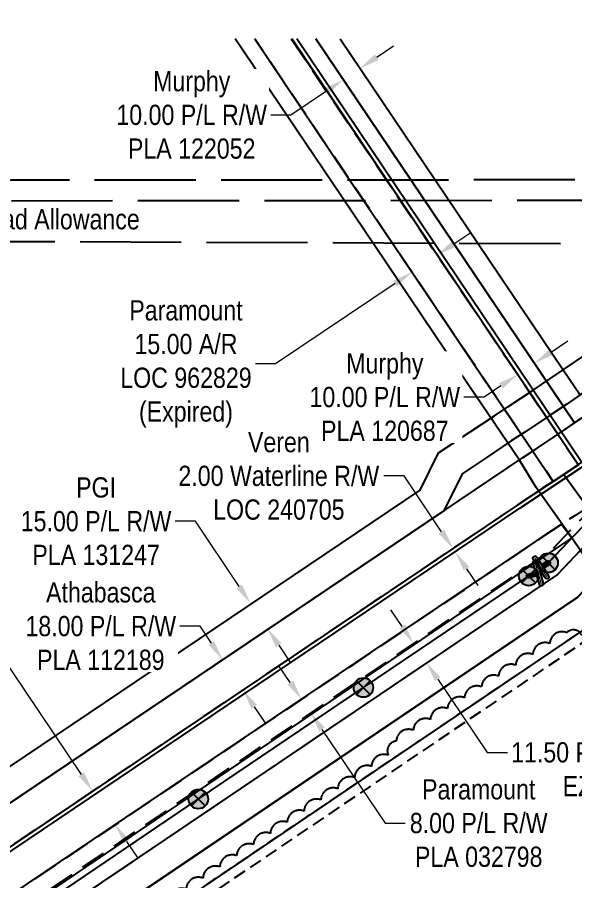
# Model space of a CAD drawing. Extents: x 504349 to 506323, y 6031064 to 6032969.
# Drawn here: x 505284.9 to 505560.5, y 6032542.6 to 6032969.4 of the extents above; entities that cross this region are included whole.
import ezdxf

# ---------------------------------------------------------------- set-up
doc = ezdxf.new("R2010")
doc.units = 0
doc.header["$LTSCALE"] = 5
doc.header["$PDMODE"] = 34
doc.header["$PDSIZE"] = 0.03
for name, pattern in [('0', [1, 1, 0]), ('foc-ACCESSROAD', [3.75, 2.5, -1.25]), ('foc-FLOWLINE', [3.75, 2.5, -1.25]), ('foc-UNSURVEYED', [12.5, 10, -2.5]), ('HIDDEN2', [1.875, 1.25, -0.625])]:
    doc.linetypes.add(name, pattern=pattern)
doc.layers.get('Defpoints').update_dxf_attribs({"color": 9})
for name, color, linetype in [('AS-POWER', 104, 'foc-POWER'), ('AS-POWER-EXISTING-ANC', 72, 'Continuous'), ('AS-POWER-EXISTING-PP', 72, 'Continuous'), ('C-AR', 13, 'foc-ACCESSROAD'), ('C-RW', 13, 'Continuous'), ('F-AR', 190, 'foc-ACCESSROAD'), ('F-EZE', 190, 'foc-FLOWLINE'), ('F-RW', 190, 'Continuous'), ('L-ROAD-T', 7, 'Continuous'), ('L-USEC', 7, 'foc-UNSURVEYED'), ('T-BUSH', 110, '0'), ('T-EXISTING RTF', 220, 'HIDDEN2')]:
    doc.layers.add(name, color=color, linetype=linetype)
for name, color, linetype, lineweight in [('C-RW-T', 13, 'Continuous', 9), ('F-AR-T', 190, 'Continuous', 9), ('F-EZE-T', 190, 'Continuous', 9), ('F-RW-T', 190, 'Continuous', 9)]:
    doc.layers.add(name, color=color, linetype=linetype, lineweight=lineweight)
doc.styles.add('80CG', font='ARIALN.TTF', dxfattribs={"height": 10})
doc.styles.add('80L', font='ARIALN.TTF', dxfattribs={"height": 10})
doc.styles.add('foc-LtypeFont', font='ARIALN.TTF', dxfattribs={"height": 7.349999999999999})
doc.linetypes.add('foc-POWER', pattern='A,6,-1,["P",foc-LtypeFont,S=0.2,R=0,X=-0.625,Y=-0.75],-1.239999999999999,4', length=12.24)
doc.dimstyles.new('Compass 5 000', dxfattribs={"dimscale": 5, "dimtxt": 9, "dimasz": 2, "dimexe": 0.2, "dimexo": 0.0625, "dimgap": 0.5, "dimtad": 0, "dimtih": 1, "dimtoh": 1, "dimzin": 0, "dimdsep": 46, "dimtxsty": '80CG', "dimcen": 0.1, "dimse1": 1, "dimse2": 1, "dimclrd": 256, "dimclrt": 256, "dimaunit": 1, "dimadec": 4, "dimazin": 0, "dimtfac": 0.06, "dimtofl": 0, "dimtmove": 0, "dimatfit": 1, "dimfxl": 0.2, "dimtolj": 1, "dimtzin": 0, "dimlwd": -1, "dimarcsym": 0})

# ---------------------------------------------------------------- blocks, each defined once
blk = doc.blocks.new('POWERPOLE')
h = blk.add_hatch(color=255)
edge = h.paths.add_edge_path()
edge.add_arc((0, 0), 0.9600000000000002, 0, 360)
at = {"linetype": 'Continuous'}
for p, q in [((0.678822509938982, -0.678822509938982), (-0.678822509938982, 0.678822509938982)), ((-0.678822509938982, -0.678822509938982), (0.678822509938982, 0.678822509938982))]:
    blk.add_line(p, q, dxfattribs=at)
blk.add_circle((0, 0), 0.9600000000000002, dxfattribs=at)
blk = doc.blocks.new('*D390')
at = {"layer": 'Defpoints', "color": 0, "transparency": 16777216}
for p in [(505487.1753386343, 6032650.525738828), (505429.4269394451, 6032625.368657226), (505435.8402104792, 6032615.869023755)]:
    blk.add_point(p, dxfattribs=at)
at = {"layer": 'F-EZE-T', "transparency": 16777216}
for p, q in [((505475.1667286381, 6032668.313446977), (505469.5713896761, 6032676.601521658)), ((505492.7706775963, 6032642.237664148), (505517.230545776, 6032606.006576897)), ((505517.230545776, 6032606.006576897), (505527.230545776, 6032606.006576897))]:
    blk.add_line(p, q, dxfattribs=at)
for points in [[(505476.5480744177, 6032669.246003471), (505473.785382858, 6032667.380890483), (505480.7620675997, 6032660.025372298)], [(505494.152023376, 6032643.170220641), (505491.3893318162, 6032641.305107654), (505487.1753386343, 6032650.525738828)]]:
    blk.add_solid(points, dxfattribs=at)
at = {"layer": 'F-EZE-T', "transparency": 16777216, "insert": (505586.3710641921, 6032606.006576898), "char_height": 10, "attachment_point": 5, "style": '80CG'}
blk.add_mtext('\\A1;ATCO\\P11.50 Power Line R/W\\PEZE 140077', dxfattribs=at)
blk = doc.blocks.new('*D391')
at = {"layer": 'Defpoints', "color": 0, "transparency": 16777216}
for p in [(505322.1720546926, 6032586.883848565), (505308.8967641857, 6032577.946001757), (505320.0736696962, 6032561.345060745)]:
    blk.add_point(p, dxfattribs=at)
at = {"layer": 'F-AR-T', "transparency": 16777216}
for p, q in [((505267.284698172, 6032668.407465903), (505257.2846981725, 6032668.407465903)), ((505316.5871922635, 6032595.178986397), (505267.284698172, 6032668.407465903)), ((505338.9338226323, 6032561.987769722), (505344.5186850615, 6032553.69263189))]:
    blk.add_line(p, q, dxfattribs=at)
for points in [[(505317.9697152353, 6032596.109796802), (505315.2046692916, 6032594.248175992), (505322.1720546926, 6032586.883848565)], [(505340.3163456041, 6032562.918580127), (505337.5512996605, 6032561.056959317), (505333.3489602036, 6032570.282907553)]]:
    blk.add_solid(points, dxfattribs=at)
at = {"layer": 'F-AR-T', "transparency": 16777216, "insert": (505222.9702370535, 6032668.407465903), "char_height": 10, "attachment_point": 5, "style": '80CG', "bg_fill": 3, "box_fill_scale": 1.1, "bg_fill_color": 256, "bg_fill_true_color": 13158600, "bg_fill_transparency": 0}
blk.add_mtext('\\A1;Response\\P20.00 A/R\\PLOC 840938', dxfattribs=at)
blk = doc.blocks.new('*D393')
at = {"layer": 'Defpoints', "color": 0, "transparency": 16777216}
for p in [(505480.0609969213, 6032843.454993729), (505497.3778489069, 6032844.577149532), (505484.9356306419, 6032836.207994714)]:
    blk.add_point(p, dxfattribs=at)
at = {"layer": 'F-AR-T', "transparency": 16777216}
for p, q in [((505500.8007651255, 6032857.405426625), (505509.0983150657, 6032862.986704704)), ((505471.7634469811, 6032837.87371565), (505412.5985015752, 6032798.076906323)), ((505412.5985015752, 6032798.076906323), (505402.5985015756, 6032798.076906324))]:
    blk.add_line(p, q, dxfattribs=at)
for points in [[(505499.8705521123, 6032858.788351616), (505501.7309781387, 6032856.022501634), (505492.5032151858, 6032851.824148547)], [(505470.8332339679, 6032839.25664064), (505472.6936599943, 6032836.49079066), (505480.0609969213, 6032843.454993729)]]:
    blk.add_solid(points, dxfattribs=at)
at = {"layer": 'F-AR-T', "transparency": 16777216, "insert": (505368.2840404566, 6032798.076906323), "char_height": 10, "attachment_point": 5, "style": '80CG'}
blk.add_mtext('\\A1;Paramount\\P15.00 A/R\\PLOC 962829\\P(Expired)', dxfattribs=at)
blk = doc.blocks.new('*D394')
at = {"layer": 'Defpoints', "color": 0, "transparency": 16777216}
for p in [(505429.9339613686, 6032625.70672045), (505361.0809199577, 6032588.947703605), (505365.5498333802, 6032582.316545831)]:
    blk.add_point(p, dxfattribs=at)
at = {"layer": 'F-RW-T', "transparency": 16777216}
for p, q in [((505419.8764361809, 6032640.630490511), (505414.2878244161, 6032648.923102798)), ((505435.5225731339, 6032617.414108163), (505466.7572479206, 6032571.066811413)), ((505466.7572479206, 6032571.066811413), (505476.7572479201, 6032571.066811413))]:
    blk.add_line(p, q, dxfattribs=at)
for points in [[(505421.2585382285, 6032641.561925804), (505418.4943341333, 6032639.699055216), (505425.4650479462, 6032632.337878224)], [(505436.9046751815, 6032618.345543457), (505434.1404710864, 6032616.482672868), (505429.9339613686, 6032625.70672045)]]:
    blk.add_solid(points, dxfattribs=at)
at = {"layer": 'F-RW-T', "transparency": 16777216, "insert": (505513.0430596527, 6032571.066811413), "char_height": 10, "attachment_point": 5, "style": '80CG'}
blk.add_mtext('\\A1;Paramount\\P8.00 P/L R/W\\PPLA 032798', dxfattribs=at)
blk = doc.blocks.new('*D395')
at = {"layer": 'Defpoints', "color": 0, "transparency": 16777216}
for p in [(505386.4258573391, 6032651.831904712), (505303.3646314116, 6032595.909498271), (505313.4119802616, 6032580.9862293)]:
    blk.add_point(p, dxfattribs=at)
at = {"layer": 'F-RW-T', "transparency": 16777216}
for p, q in [((505375.2561565163, 6032668.422196558), (505365.2561565163, 6032668.422196559)), ((505380.8410069277, 6032660.127050634), (505375.2561565163, 6032668.422196558)), ((505402.0580566004, 6032628.613489819), (505407.6429070118, 6032620.318343896))]:
    blk.add_line(p, q, dxfattribs=at)
for points in [[(505382.223531248, 6032661.057859037), (505379.4584826073, 6032659.196242234), (505386.4258573391, 6032651.831904712)], [(505403.4405809208, 6032629.54429822), (505400.67553228, 6032627.682681417), (505396.473206189, 6032636.908635741)]]:
    blk.add_solid(points, dxfattribs=at)
at = {"layer": 'F-RW-T', "transparency": 16777216, "insert": (505326.1702083582, 6032668.422196558), "char_height": 10, "attachment_point": 5, "style": '80CG', "bg_fill": 3, "box_fill_scale": 1.1, "bg_fill_color": 256, "bg_fill_true_color": 13158600, "bg_fill_transparency": 0}
blk.add_mtext('\\A1;Athabasca\\P18.00 P/L R/W\\PPLA 112189', dxfattribs=at)
blk = doc.blocks.new('*D396')
at = {"layer": 'Defpoints', "color": 0, "transparency": 16777216}
for p in [(505510.7124094316, 6032842.810641243), (505502.4164698995, 6032837.230594929), (505532.2984224726, 6032792.804642582)]:
    blk.add_point(p, dxfattribs=at)
at = {"layer": 'F-RW-T', "transparency": 16777216}
for p, q in [((505548.8919807468, 6032803.965864687), (505557.1895994889, 6032809.547040478)), ((505524.0008037305, 6032787.223466791), (505515.703184987, 6032781.642291)), ((505515.703184987, 6032781.642291), (505505.703184987, 6032781.642291))]:
    blk.add_line(p, q, dxfattribs=at)
for points in [[(505547.9617847814, 6032805.348801145), (505549.8221767121, 6032802.58292823), (505540.5943620042, 6032798.384688897)], [(505523.0706077651, 6032788.606403249), (505524.9309996958, 6032785.840530334), (505532.2984224726, 6032792.804642582)]]:
    blk.add_solid(points, dxfattribs=at)
at = {"layer": 'F-RW-T', "transparency": 16777216, "insert": (505466.6172368284, 6032781.642291), "char_height": 10, "attachment_point": 5, "style": '80CG', "bg_fill": 3, "box_fill_scale": 1.1, "bg_fill_color": 256, "bg_fill_true_color": 13158600, "bg_fill_transparency": 0}
blk.add_mtext('\\A1;Murphy\\P10.00 P/L R/W\\PPLA 120687', dxfattribs=at)
blk = doc.blocks.new('*D397')
at = {"layer": 'Defpoints', "color": 0, "transparency": 16777216}
for p in [(505400.1835842342, 6032679.800496956), (505349.4124733512, 6032645.617602985), (505357.7873553513, 6032633.178572427)]:
    blk.add_point(p, dxfattribs=at)
at = {"layer": 'F-RW-T', "transparency": 16777216}
for p, q in [((505372.9242577725, 6032720.28818321), (505362.9242577725, 6032720.288183211)), ((505394.5986927031, 6032688.095615194), (505372.9242577725, 6032720.28818321)), ((505414.1433577659, 6032659.066348162), (505419.728249297, 6032650.771229923))]:
    blk.add_line(p, q, dxfattribs=at)
for points in [[(505395.9812124092, 6032689.026430449), (505393.2161729969, 6032687.164799939), (505400.1835842342, 6032679.800496956)], [(505415.525877472, 6032659.997163417), (505412.7608380597, 6032658.135532906), (505408.5584662342, 6032667.361466398)]]:
    blk.add_solid(points, dxfattribs=at)
at = {"layer": 'F-RW-T', "transparency": 16777216, "insert": (505323.8383096145, 6032720.288183211), "char_height": 10, "attachment_point": 5, "style": '80CG', "bg_fill": 3, "box_fill_scale": 1.1, "bg_fill_color": 256, "bg_fill_true_color": 13158600, "bg_fill_transparency": 0}
blk.add_mtext('\\A1;PGI\\P15.00 P/L R/W\\PPLA 131247', dxfattribs=at)
blk = doc.blocks.new('*U435')
h = blk.add_hatch(color=255)
h.dxf.hatch_style = 1
edge = h.paths.add_edge_path()
edge.add_arc((0.3065582637294776, -1.056419438925263), 0.2, -163.81800456123324, 16.181995438766876, ccw=False)
edge.add_line((0.1144820021067024, -1.112157305057896), (-0.2478141277554075, 0.1363383954901429))
edge.add_line((-0.2478141277554075, 0.1363383954901429), (-0.4986345253522527, 1.000681572792631))
edge.add_arc((-0.3065582637294776, 1.056419438925263), 0.2, 16.18199543876682, 196.1819954387668, ccw=False)
edge.add_line((-0.1144820021067024, 1.112157305057896), (0.4986345253522527, -1.000681572792631))
h = blk.add_hatch(color=255)
h.dxf.hatch_style = 1
edge = h.paths.add_edge_path()
edge.add_arc((-0.9460983762401163, -0.2745446220040318), 0.2, 106.18199543876679, 286.1819954387668, ccw=False)
edge.add_line((-1.001836242372748, -0.08246836038125671), (-0.2478141277554075, 0.1363383954901429))
edge.add_line((-0.2478141277554075, 0.1363383954901429), (-0.1363383954901429, -0.2478141277554074))
edge.add_line((-0.1363383954901429, -0.2478141277554074), (-0.8903605101074841, -0.466620883626807))
at = {"color": 255}
blk.add_lwpolyline([(0.4986345253522527, -1.000681572792631, -0.9999999999999999), (0.1144820021067024, -1.112157305057896), (-0.2478141277554075, 0.1363383954901429), (-0.4986345253522527, 1.000681572792631, -0.9999999999999999), (-0.1144820021067024, 1.112157305057896)], format="xyb", close=True, dxfattribs=at)
at = {"color": 72, "const_width": 0.1, "flags": 128}
for points in [[(0.3065582637294776, -1.056419438925263), (-0.3065582637294776, 1.056419438925263)], [(-0.9460983762401165, -0.2745446220040318), (0, 0)]]:
    blk.add_lwpolyline(points, dxfattribs=at)
at = {"color": 255, "flags": 128}
blk.add_lwpolyline([(-0.8903605101074841, -0.466620883626807, -0.9999999999999999), (-1.001836242372748, -0.08246836038125671), (-0.2478141277554075, 0.1363383954901429), (-0.1363383954901429, -0.2478141277554074)], format="xyb", close=True, dxfattribs=at)
blk = doc.blocks.new('*U436')
h = blk.add_hatch(color=255)
h.dxf.hatch_style = 1
edge = h.paths.add_edge_path()
edge.add_arc((-0.5887288341669705, 0.9291923158423128), 0.2, 32.35802066611018, 212.3580206661103, ccw=False)
edge.add_line((-0.4197847767410955, 1.036233922054489), (0.2759856636380514, -0.06190245121369853))
edge.add_line((0.2759856636380515, -0.06190245121369858), (0.7576728915928455, -0.8221507096301361))
edge.add_arc((0.5887288341669705, -0.9291923158423128), 0.2, -147.64197933388988, 32.35802066611018, ccw=False)
edge.add_line((0.4197847767410955, -1.036233922054489), (-0.7576728915928456, 0.8221507096301364))
h = blk.add_hatch(color=255)
h.dxf.hatch_style = 1
edge = h.paths.add_edge_path()
edge.add_arc((0.7219803176936699, 0.457440966181458), 0.2, -57.64197933388971, 122.35802066611029, ccw=False)
edge.add_line((0.8290219239058465, 0.2884969087555831), (0.2759856636380515, -0.06190245121369858))
edge.add_line((0.2759856636380515, -0.06190245121369858), (0.06190245121369864, 0.2759856636380514))
edge.add_line((0.06190245121369863, 0.2759856636380514), (0.6149387114814933, 0.626385023607333))
at = {"color": 255}
blk.add_lwpolyline([(-0.7576728915928455, 0.8221507096301363, -0.9999999999999999), (-0.4197847767410955, 1.036233922054489), (0.2759856636380515, -0.06190245121369858), (0.7576728915928455, -0.8221507096301363, -0.9999999999999999), (0.4197847767410955, -1.036233922054489)], format="xyb", close=True, dxfattribs=at)
at = {"color": 72, "const_width": 0.1, "flags": 128}
for points in [[(-0.5887288341669705, 0.9291923158423127), (0.5887288341669705, -0.9291923158423127)], [(0.7219803176936699, 0.457440966181458), (0, 0)]]:
    blk.add_lwpolyline(points, dxfattribs=at)
at = {"color": 255, "flags": 128}
blk.add_lwpolyline([(0.6149387114814933, 0.626385023607333, -0.9999999999999999), (0.8290219239058465, 0.2884969087555831), (0.2759856636380515, -0.06190245121369858), (0.06190245121369863, 0.2759856636380514)], format="xyb", close=True, dxfattribs=at)
blk = doc.blocks.new('*D669')
at = {"layer": 'C-RW-T', "transparency": 16777216}
for p, q in [((505476.1555199772, 6032742.693081673), (505466.1555199767, 6032742.693081673)), ((505494.7235767148, 6032715.114261508), (505476.1555199772, 6032742.693081673)), ((505507.0097257211, 6032696.865852493), (505512.5946049499, 6032688.570725972))]:
    blk.add_line(p, q, dxfattribs=at)
for points in [[(505496.1060978011, 6032716.045074712), (505493.3410556279, 6032714.183448303), (505500.3084559431, 6032706.819134987)], [(505508.3922468075, 6032697.796665698), (505505.6272046342, 6032695.935039288), (505501.4248464922, 6032705.160979014)]]:
    blk.add_solid(points, dxfattribs=at)
at = {"layer": 'Defpoints', "color": 0, "transparency": 16777216}
for p in [(505500.3084559431, 6032706.819134987), (505481.0364975017, 6032693.843858466), (505482.1528880508, 6032692.185702492)]:
    blk.add_point(p, dxfattribs=at)
at = {"layer": 'C-RW-T', "transparency": 16777216, "insert": (505414.2080438514, 6032742.693081671), "char_height": 10, "attachment_point": 5, "style": '80CG'}
blk.add_mtext('\\A1;Veren\\P2.00 Waterline R/W\\PLOC 240705', dxfattribs=at)
blk = doc.blocks.new('*D711')
at = {"layer": 'Defpoints', "color": 0, "transparency": 16777216}
for p in [(505446.055176375, 6032938.559007503), (505501.5126519012, 6032874.200008182), (505493.226146684, 6032868.611761155)]:
    blk.add_point(p, dxfattribs=at)
at = {"layer": 'F-RW-T', "transparency": 16777216}
for p, q in [((505462.6325541991, 6032949.738446837), (505470.9234268069, 6032955.329639143)), ((505437.7643037676, 6032932.967815196), (505420.2116064848, 6032921.130640674)), ((505420.2116064848, 6032921.130640674), (505410.2116064848, 6032921.130640674))]:
    blk.add_line(p, q, dxfattribs=at)
for points in [[(505461.7006888143, 6032951.120258939), (505463.5644195834, 6032948.356634736), (505454.3416815917, 6032944.14725453)], [(505436.8324383828, 6032934.349627298), (505438.6961691519, 6032931.586003095), (505446.055176375, 6032938.559007503)]]:
    blk.add_solid(points, dxfattribs=at)
at = {"layer": 'F-RW-T', "transparency": 16777216, "insert": (505371.1256583263, 6032921.130640674), "char_height": 10, "attachment_point": 5, "style": '80CG', "bg_fill": 3, "box_fill_scale": 1.1, "bg_fill_color": 256, "bg_fill_true_color": 13158600, "bg_fill_transparency": 0}
blk.add_mtext('\\A1;Murphy\\P10.00 P/L R/W\\PPLA 122052', dxfattribs=at)

msp = doc.modelspace()

# ---------------------------------------------------------------- linework, layer by layer
at = {"layer": 'AS-POWER', "flags": 128}
for points in [[(505547.4210937757, 6032699.746567135), (505571.0940937737, 6032724.565567211), (505578.041093767, 6032731.581567146), (505636.7390964048, 6032772.188569834), (505651.8940964048, 6032780.977569845), (505725.1250964048, 6032832.351569845), (505785.5926505887, 6032873.580007573)], [(505293.130093767, 6032527.9655672), (505374.3960937717, 6032582.978567211), (505456.0170937669, 6032638.082567145), (505537.721093771, 6032693.240567146)]]:
    msp.add_lwpolyline(points, dxfattribs=at)
at = {"layer": 'C-AR', "linetype": 'Continuous'}
msp.add_lwpolyline([(505785.5593911421, 6032899.371892723), (505658.3674122453, 6032812.177468187), (505587.3443638175, 6032764.8711328), (505564.032302282, 6032749.343168983), (505423.1806619551, 6032958.728081933)], dxfattribs=at)
at = {"layer": 'C-RW', "flags": 128}
for points in [[(505769.940102734, 6032958.981033754), (505612.5467973377, 6032852.387454487), (505661.5876891701, 6032779.974949644), (505582.6193709263, 6032726.067871479), (505563.275799909, 6032705.802639397), (505552.0409324036, 6032694.032465314), (505288.9819876481, 6032516.339796991), (505333.7562117788, 6032450.018146801), (505159.8347491178, 6032332.871803568), (505167.850035178, 6032320.153304111), (505146.3221603738, 6032305.65642677), (505190.0910964055, 6032236.151569772), (505316.1740964088, 6032083.505569792), (505422.9440964009, 6031981.470569845), (505450.9797576856, 6031954.676108677)], [(505472.6618459781, 6031954.691944203), (505433.3020524278, 6031992.309193506), (505327.1705682003, 6032093.733994391), (505202.2650093802, 6032244.953392853), (505166.7361249002, 6032301.328743778), (505188.288055323, 6032315.841820305), (505180.2719230361, 6032328.561662455), (505354.579295377, 6032445.967938679), (505309.7939552783, 6032512.30605428), (505561.7707924154, 6032682.512912701), (505574.1205548671, 6032695.451102966), (505592.3748660322, 6032714.575175329), (505682.3767571307, 6032776.01423214), (505633.3668433958, 6032848.380995443), (505785.4922902965, 6032951.406952171)]]:
    msp.add_lwpolyline(points, dxfattribs=at)
at = {"layer": 'F-AR', "flags": 128}
for points in [[(505420.3311265067, 6032958.726003272), (505461.5287999421, 6032897.738167758), (505466.4662229145, 6032890.41673385), (505482.244918689, 6032867.019370819), (505488.770798948, 6032857.34250056), (505526.9101346637, 6032800.787770106), (505537.006138519, 6032785.816959441), (505545.9352394826, 6032772.576485096), (505552.8536177063, 6032762.317601229), (505562.2835670742, 6032748.334446053), (505555.1991823876, 6032743.445186337), (505549.8094837771, 6032740.017803429), (505539.1269188382, 6032755.858393371), (505534.3669967133, 6032762.916621019), (505527.4502214232, 6032773.173127957), (505514.9132391267, 6032791.763531848), (505470.7530266393, 6032857.246290444), (505449.7500924473, 6032888.390390282), (505402.3127786837, 6032958.712859366)], [(505785.5902711856, 6032875.425176324), (505561.0793485578, 6032723.376632973), (505555.9499354345, 6032720.165140706), (505549.3294780739, 6032715.707133628), (505543.5032549928, 6032711.784055323), (505284.1106349991, 6032537.131230051), (505279.5449780049, 6032534.057811971), (505277.8817901307, 6032532.962563425), (505254.9360960432, 6032517.504254643), (505182.4109036121, 6032467.986275916), (505178.7760782606, 6032465.524575845), (505170.1411369083, 6032459.642692038), (505149.8435673236, 6032445.778391394), (505115.5270743308, 6032421.552165533), (505107.317206934, 6032415.785654828), (505066.4681761457, 6032386.876394475), (505054.195403497, 6032378.206750178), (505044.2301247322, 6032371.159362014), (505031.2648694967, 6032361.997288344), (505030.5297834802, 6032361.496947099), (505014.1580204512, 6032350.326841003), (505012.7295182672, 6032352.59297841), (505003.4826205037, 6032367.260282511), (505007.4214413015, 6032369.947280114), (505011.7523379028, 6032372.901688571), (505019.8551662375, 6032378.429551002), (505033.535395014, 6032388.1623588), (505043.509389432, 6032395.221341041), (505055.7862710917, 6032403.949700523), (505071.8715802004, 6032415.438951159), (505086.5792665642, 6032425.794772625), (505139.2301310961, 6032462.857985702), (505158.8865867876, 6032476.694720278), (505167.154428741, 6032482.51522576), (505532.3322062367, 6032728.378246106), (505544.7775220706, 6032736.757898697), (505549.8094837771, 6032740.017803429), (505562.2835670742, 6032748.334446053), (505572.2330789083, 6032755.072687479), (505587.1402995873, 6032765.168504483), (505657.8778860253, 6032813.075068912), (505689.687778871, 6032834.618109354), (505730.8453298578, 6032862.491789582), (505785.5591661423, 6032899.546374783)]]:
    msp.add_lwpolyline(points, dxfattribs=at)
at = {"layer": 'F-EZE', "flags": 128}
msp.add_lwpolyline([(505785.6041870055, 6032864.633799465), (505582.6193682927, 6032726.067868771), (505552.0409297697, 6032694.032462582), (505552.0409297697, 6032694.032462582), (505288.897183974, 6032516.282512411), (505285.1343500029, 6032521.858019183), (505285.1343500029, 6032521.858019183), (505285.1343500029, 6032521.858019183), (505256.3455348097, 6032510.816089664), (505185.0110626227, 6032462.504529188), (505187.5412462462, 6032458.786083051), (505187.5412462462, 6032458.786083051), (505175.1659573101, 6032450.506134894), (505122.8125884063, 6032414.817865805), (505072.4514312331, 6032380.609056666), (505060.2446872657, 6032372.317385261), (505049.6336652035, 6032365.109639239), (505034.6506304318, 6032354.932117349), (505034.5346118099, 6032355.143839488), (505028.753821226, 6032363.613218679), (505028.753821226, 6032363.613218679), (505043.8832541817, 6032373.890184324), (505053.8534271779, 6032380.66262095), (505067.2032575287, 6032389.730756512), (505108.2865666301, 6032417.637404319), (505115.8647652884, 6032422.785045133), (505149.8435673236, 6032445.778391394), (505172.9563785141, 6032461.565649183), (505178.7760782606, 6032465.524575845), (505183.1450491943, 6032468.483479119), (505253.5539331798, 6032516.168181207), (505276.4719770217, 6032524.95838045), (505287.4278984441, 6032529.160516217), (505294.9955528158, 6032534.272361832), (505544.581370433, 6032702.864119728), (505548.4709099829, 6032705.491449612), (505560.9684880892, 6032718.584498639), (505575.7905217104, 6032734.112756132), (505575.7905217104, 6032734.112756132), (505758.548252389, 6032859.019052564), (505785.5876646175, 6032877.446505939)], dxfattribs=at)
at = {"layer": 'F-RW'}
for points in [[(505786.086918048, 6032490.287719298), (505587.4250937704, 6032670.098567211), (505559.0060937716, 6032712.189567156), (505559.0060937716, 6032712.189567156), (505559.0060937716, 6032712.189567156), (505559.0060937696, 6032712.189567141), (505542.56638674, 6032735.330702339), (505541.4840955973, 6032736.94816427), (505533.138803773, 6032750.437159916), (505508.5075800197, 6032786.961451411), (505461.5984317299, 6032856.52045631), (505440.5023815727, 6032887.802632713), (505392.6721455591, 6032958.70582678)], [(505402.3130766939, 6032958.712859583), (505447.5649315979, 6032891.630645602), (505470.7530266393, 6032857.246290444), (505515.2930794745, 6032791.200287341), (505539.7680079542, 6032754.907757489), (505549.8094837771, 6032740.017803429), (505555.1587973543, 6032743.478713864), (505566.8867026571, 6032727.309625281), (505571.4312376647, 6032720.578775406), (505571.4312376647, 6032720.578775406), (505598.8568327863, 6032679.959094119), (505786.0608236541, 6032510.523281541)], [(505432.4490119443, 6032958.734842949), (505537.6291399366, 6032802.768996274), (505560.4820937703, 6032768.930567211), (505552.1977657866, 6032763.290128092), (505420.3998364573, 6032958.726053395)], [(505785.5311463886, 6032921.275006322), (505575.2710937717, 6032778.991567156), (505560.4820937703, 6032768.930567211), (505560.4820937703, 6032768.930567211), (505537.6291399366, 6032802.768996274), (505432.4490119271, 6032958.734842949)], [(505444.4981874023, 6032958.743632504), (505554.8050937669, 6032795.175567212), (505563.1700937675, 6032782.771567211), (505785.5156138222, 6032933.320130128)], [(505000.9440651354, 6032408.430536309), (505014.9699759854, 6032417.610200013), (505025.1699678301, 6032424.28533582), (505053.0873094977, 6032442.555548273), (505121.7814916978, 6032490.927737826), (505141.4357744911, 6032504.768698365), (505148.4363417471, 6032509.698153137), (505484.1435327413, 6032735.721242074), (505493.1233995043, 6032754.084331627), (505508.2750471088, 6032764.144055729), (505520.7840309482, 6032772.448270126), (505527.437609701, 6032776.866149575), (505539.9364409492, 6032785.164700666), (505548.2668124331, 6032790.696684127), (505554.8050937669, 6032795.175567212), (505785.4922902977, 6032951.406951367)], [(505785.5155909623, 6032933.337857611), (505712.1440937751, 6032883.7065671), (505563.1700937675, 6032782.771567211), (505556.6420216856, 6032778.247585752), (505548.3108217701, 6032772.714985639), (505535.8115050955, 6032764.416311136), (505529.1596058052, 6032759.999922533), (505516.6489717467, 6032751.694182468), (505504.8088258026, 6032743.833580284), (505495.8506857404, 6032725.515924335), (505156.9451941851, 6032497.341240237), (505149.3688651301, 6032492.006154397), (505129.71455061, 6032478.165760343), (505076.2251259195, 6032440.499424048), (505061.5178725448, 6032430.143035668), (505045.7283803356, 6032419.804812049), (505033.1735559194, 6032411.584310477), (505022.9727345883, 6032404.905653659), (505008.952691813, 6032395.725971954)], [(505008.952691813, 6032395.725971954), (505022.9727345883, 6032404.905653659), (505033.1735559194, 6032411.584310477), (505045.7283803356, 6032419.804812049), (505061.5178725448, 6032430.143035668), (505076.2251259195, 6032440.499424048), (505129.71455061, 6032478.165760343), (505149.3688651301, 6032492.006154397), (505156.9451941851, 6032497.341240237), (505495.8506865827, 6032725.515223838), (505534.7674550174, 6032751.716805845), (505541.3943010622, 6032756.117461696), (505553.8936304958, 6032764.416051248), (505560.4820937703, 6032768.930567211), (505575.2710937717, 6032778.991567156), (505717.7210937669, 6032875.411567156), (505785.5311357361, 6032921.283266844)], [(505785.5591661421, 6032899.546374775), (505730.8453298578, 6032862.491789582), (505730.8453298578, 6032862.491789582), (505587.1402995873, 6032765.168504483), (505572.2330789083, 6032755.072687479), (505564.0322996435, 6032749.343166322), (505562.2835670742, 6032748.334446053), (505549.8094837771, 6032740.017803429), (505544.7775220706, 6032736.757898697), (505532.3322062367, 6032728.378246106), (505167.154428741, 6032482.51522576), (505158.8865867876, 6032476.694720278), (505139.2301310961, 6032462.857985702), (505086.5792665642, 6032425.794772625), (505071.8715802004, 6032415.438951159), (505055.3152121001, 6032404.585301513), (505042.7695819823, 6032396.361881983), (505032.5775528498, 6032389.678910815), (505018.5579034492, 6032380.487692743), (505005.9761793287, 6032372.239918906)]]:
    msp.add_lwpolyline(points, dxfattribs=at)
msp.add_lwpolyline([(505283.2890937716, 6032525.496567211), (505262.1384648894, 6032463.932123341), (505254.5777242251, 6032466.551660335), (505272.0708971863, 6032517.033941727), (505273.419980011, 6032520.92708464), (505274.6373914051, 6032524.439522958), (505276.6887073611, 6032530.359924235), (505277.502327562, 6032532.706922832), (505282.0679846681, 6032535.780240832), (505541.460603854, 6032710.433766596), (505547.2868269362, 6032714.356845039), (505553.9072842969, 6032718.814851966), (505559.0060937716, 6032712.189567156), (505550.7410937757, 6032706.57056721), (505550.7410937757, 6032706.57056721), (505283.2890937716, 6032525.496567211), (505283.2890937716, 6032525.496567211), (505283.2890937716, 6032525.496567211), (505283.2890937716, 6032525.496567211), (505283.2890937716, 6032525.496567211)], close=True, dxfattribs=at)
at = {"layer": 'L-USEC'}
msp.add_line((505282.0406909739, 6032878.784420474), (505685.6494274091, 6032879.078605525), dxfattribs=at)
at = {"layer": 'L-USEC', "flags": 128}
for points in [[(505685.6247180371, 6032889.130802319), (505282.0191007879, 6032888.836508241), (504888.4758831032, 6032888.550031111)], [(504878.4567649242, 6032858.384112015), (505282.0553462688, 6032858.678022834), (505686.49, 6032857.088)]]:
    msp.add_lwpolyline(points, dxfattribs=at)
at = {"layer": 'T-BUSH', "flags": 128}
msp.add_lwpolyline([(505631.5045107523, 6032637.847554171, 0.5205670500135728), (505626.2444585136, 6032646.346172944, 0.52056705), (505620.1451880244, 6032654.216617044, 0.52056705), (505613.4733893915, 6032661.658510267, 0.52056705), (505606.8015907587, 6032669.100403564, 0.52056705), (505600.1297921258, 6032676.542296788, 0.52056705), (505593.4579934929, 6032683.984189939, 0.52056705), (505586.4566430736, 6032688.414164646, 0.52056705), (505579.4714731041, 6032682.419025176, 0.52056705), (505585.510228613, 6032674.454848906, 0.52056705), (505591.5489841244, 6032666.490672709, 0.52056705), (505584.1983101497, 6032660.050616739, 0.52056705), (505576.5241112389, 6032653.647387651, 0.52056705), (505569.8836360407, 6032656.131113226, 0.52056705), (505563.8840825555, 6032664.124862713, 0.52056705), (505556.6270780879, 6032665.230421668, 0.52056705), (505548.1900792358, 6032659.872089605, 0.52056705), (505539.7530803838, 6032654.51375754, 0.52056705), (505531.3160815317, 6032649.155425512, 0.52056705), (505522.8790826796, 6032643.797093555, 0.52056705), (505514.4420838275, 6032638.438761528, 0.52056705), (505506.0050849753, 6032633.0804295, 0.52056705), (505497.5680861233, 6032627.722097402, 0.52056705), (505489.1310872711, 6032622.363765374, 0.52056705), (505480.6940884191, 6032617.005433418, 0.52056705), (505472.257089567, 6032611.64710139, 0.52056705), (505468.3326975033, 6032604.658296233, 0.52056705), (505460.0015951744, 6032599.136756073, 0.52056705), (505451.6704928411, 6032593.615215986, 0.52056705), (505443.3393905121, 6032588.093675826, 0.52056705), (505435.0082881833, 6032582.572135665, 0.52056705), (505426.6771858544, 6032577.050595433, 0.52056705), (505418.3460835254, 6032571.529055274, 0.52056705), (505410.014981201, 6032566.007515122, 0.52056705), (505401.6838788722, 6032560.485975027, 0.52056705), (505393.3527765388, 6032554.964434868, 0.52056705), (505385.0216742099, 6032549.442894707, 0.52056705), (505376.690571881, 6032543.921354476, 0.52056705), (505368.3594695521, 6032538.399814315, 0.52056705), (505360.0283672232, 6032532.878274228, 0.52056705), (505351.6972648945, 6032527.356734069, 0.52056705), (505343.5626309937, 6032521.684462019, 0.52056705), (505340.3869160278, 6032512.207674264, 0.52056705), (505340.5812916196, 6032503.076531644, 0.52056705), (505343.458498787, 6032494.812620295, 0.52056705), (505340.2847190786, 6032487.75218681, 0.52056705), (505345.9197181065, 6032479.497402884, 0.52056705), (505351.5547171361, 6032471.242618958, 0.52056705), (505357.501855954, 6032464.276851931, 0.52056705), (505365.9049457583, 6032467.244740581, 0.52056705), (505371.9731301182, 6032459.302964241, 0.52056705), (505378.0413144825, 6032451.361188048, 0.52056705), (505384.1094988469, 6032443.419411708, 0.52056705), (505378.4919154804, 6032437.13104185, 0.52056705), (505370.4586826339, 6032431.184459416, 0.52056705), (505362.4254497831, 6032425.237877126, 0.52056705), (505354.6767026773, 6032420.848375255, 0.52056705), (505349.1220275633, 6032428.557245227, 0.52056705), (505340.8271488257, 6032422.981435107, 0.52056705), (505332.532270089, 6032417.405624987, 0.52056705), (505324.2373913568, 6032411.829814938, 0.52056705), (505315.9425126158, 6032406.254004819, 0.52056705), (505307.6476338836, 6032400.678194699, 0.52056705), (505299.3527551425, 6032395.102384521, 0.52056705), (505291.0578764058, 6032389.526574387, 0.52056705), (505282.7629976692, 6032383.950764267, 0.52056705), (505274.4681189326, 6032378.374954219, 0.52056705), (505266.1732402003, 6032372.799144099, 0.52056705), (505257.8783614592, 6032367.223333978, 0.52056705), (505249.5834827271, 6032361.64752386, 0.52056705), (505241.288603986, 6032356.071713667, 0.52056705), (505232.9937252493, 6032350.495903546, 0.52056705), (505224.6988465172, 6032344.920093427, 0.52056705), (505216.403967776, 6032339.34428338, 0.52056705), (505211.3693166787, 6032332.240012989, 0.52056705), (505212.3888546293, 6032322.297417044, 0.52056705), (505213.4083925844, 6032312.3548211, 0.52056705), (505210.9703401827, 6032304.336020175, 0.52056705), (505201.9842532906, 6032299.960530018, 0.52056705), (505195.9006013321, 6032292.65190944, 0.52056705), (505191.4308212044, 6032283.712349226, 0.52056705), (505195.4176665681, 6032275.406458215, 0.52056705), (505201.1697660777, 6032267.232840718, 0.3416502107574446), (505203.4595781197, 6032260.126938202, 0.3416502107574446)], format="xyb", dxfattribs=at)
at = {"layer": 'T-EXISTING RTF', "flags": 128}
msp.add_lwpolyline([(505169.3712027089, 6032297.147535059), (505166.7054887862, 6032301.37734178), (505375.3343994506, 6032442.002924482), (505330.5696729249, 6032508.310430733), (505571.4657160462, 6032671.034934863), (505580.445005937, 6032680.442165066), (505583.3071813695, 6032676.203035462), (505574.7090271413, 6032667.195105301), (505337.5069771202, 6032506.965881637), (505382.274490874, 6032440.654246844)], close=True, dxfattribs=at)

# ---------------------------------------------------------------- block references
at = {"layer": 'AS-POWER-EXISTING-ANC', "color": 6, "xscale": 4.997366150000079, "yscale": 4.997366150000079, "zscale": 4.997366150000079}
for name, p in [('*U435', (505542.4490937758, 6032694.61256707)), ('*U436', (505543.8130937669, 6032697.460567135))]:
    msp.add_blockref(name, p, dxfattribs=at)
at = {"layer": 'AS-POWER-EXISTING-PP', "xscale": 5.000000000000102, "yscale": 5.000000000000102, "zscale": 5.000000000000102}
for p in [(505547.4210937757, 6032699.746567135), (505537.721093771, 6032693.240567146), (505456.0170937669, 6032638.082567145)]:
    msp.add_blockref('POWERPOLE', p, dxfattribs=at)

# ---------------------------------------------------------------- dimensions: what is measured, and where the dimension line sits
at = {"layer": 'C-RW-T', "color": 3}
dim = msp.add_linear_dim(base=(505500.3084559431, 6032706.819134987), p1=(505482.1528880509, 6032692.185702492), p2=(505481.0364975018, 6032693.843858465), angle=123.95129190507642, text='Veren\\P2.00 Waterline R/W\\PLOC 240705', dimstyle='Compass 5 000', dxfattribs=at)
dim.commit()
dim.dimension.update_dxf_attribs({"geometry": '*D669', "text_midpoint": (505414.2080438514, 6032742.693081671), "dimtype": 161})
at = {"layer": 'F-EZE-T'}
dim = msp.add_linear_dim(base=(505487.1753386343, 6032650.525738828), p1=(505429.4269394447, 6032625.368657225), p2=(505435.8402104793, 6032615.869023755), angle=304.02356968663594, text='ATCO\\P11.50 Power Line R/W\\PEZE 140077', dimstyle='Compass 5 000', override={"dimtfill": 0}, dxfattribs=at)
dim.commit()
dim.dimension.update_dxf_attribs({"geometry": '*D390', "text_midpoint": (505586.3710641921, 6032606.006576898), "dimtype": 161})

# ---------------------------------------------------------------- next in the draw order: texts
at = {"layer": 'L-ROAD-T', "insert": (505245.5158804563, 6032874.622890135), "char_height": 9.994732299999876, "width": 200.8393050091698, "attachment_point": 2, "style": '80L', "bg_fill": 3, "box_fill_scale": 1.15, "bg_fill_color": 256, "bg_fill_true_color": 256, "bg_fill_transparency": 0}
msp.add_mtext('Theoretic Government Road Allowance', dxfattribs=at)

# ---------------------------------------------------------------- next in the draw order: linework, layer by layer
at = {"layer": 'C-AR', "linetype": 'Continuous'}
msp.add_lwpolyline([(505420.7563382376, 6032958.726313453), (505562.373700824, 6032748.227440399), (505532.3343047824, 6032728.381253072), (505167.1569365199, 6032482.517432784), (505139.2326388751, 6032462.860192625), (505055.8694873618, 6032403.768551333), (505072.3464438555, 6032378.121242446), (505120.0974272398, 6032410.557039566), (505123.0223265469, 6032405.91591229), (505124.7134603108, 6032406.981687026), (505120.8295352372, 6032413.470837842), (505072.6949329161, 6032380.774459993), (505058.5679250084, 6032403.231113073), (505140.3859598906, 6032461.227504533), (505168.2905796218, 6032480.870892511), (505533.4449978333, 6032726.719261129), (505588.4509154614, 6032763.20639377), (505659.4866590964, 6032810.52118505), (505785.5625136447, 6032896.950468416)], dxfattribs=at)
at = {"layer": 'C-RW', "flags": 128}
msp.add_lwpolyline([(505769.8315348299, 6032958.980954555), (505612.5097683062, 6032852.438478044), (505678.3675219315, 6032755.19221084), (505602.0972056801, 6032703.126278118), (505580.4450059391, 6032680.442165066), (505571.4657160458, 6032671.034934858), (505330.5696729248, 6032508.310430733), (505375.3343994503, 6032442.002924481), (505166.6948812217, 6032301.37019181), (505081.3902903463, 6032243.949469214), (505073.3926651907, 6032256.638215646), (505158.3232293058, 6032313.807171147), (505354.5141251797, 6032446.048957402), (505309.7577603338, 6032512.344077959), (505561.7357827619, 6032682.554423565), (505569.6001933665, 6032690.793640899), (505592.3416465812, 6032714.618919701), (505657.5786435259, 6032759.152956785), (505591.6897687853, 6032856.445177785), (505743.0663693306, 6032958.961430077)], dxfattribs=at)

# ---------------------------------------------------------------- next in the draw order: dimensions: what is measured, and where the dimension line sits
at = {"layer": 'F-AR-T'}
dim = msp.add_linear_dim(base=(505480.0609969213, 6032843.454993729), p1=(505497.3778489066, 6032844.577149533), p2=(505484.9356306421, 6032836.207994715), angle=213.92642181507267, text='Paramount\\P15.00 A/R\\PLOC 962829\\P(Expired)', dimstyle='Compass 5 000', dxfattribs=at)
dim.commit()
dim.dimension.update_dxf_attribs({"geometry": '*D393', "text_midpoint": (505368.2840404566, 6032798.076906323), "dimtype": 161})

# ---------------------------------------------------------------- next in the draw order: dimensions: what is measured, and where the dimension line sits
dim = msp.add_linear_dim(base=(505322.1720546926, 6032586.883848565), p1=(505320.0736696963, 6032561.345060746), p2=(505308.8967641855, 6032577.946001758), angle=123.95117586810485, text='Response\\P20.00 A/R\\PLOC 840938', dimstyle='Compass 5 000', override={"dimtfill": 1}, dxfattribs=at)
dim.commit()
dim.dimension.update_dxf_attribs({"geometry": '*D391', "text_midpoint": (505222.9702370535, 6032668.407465903), "dimtype": 161})
at = {"layer": 'F-RW-T', "color": 5}
dim = msp.add_linear_dim(base=(505446.055176375, 6032938.559007503), p1=(505501.5126519009, 6032874.200008183), p2=(505493.2261466844, 6032868.611761155), angle=213.9949085327933, text='Murphy\\P10.00 P/L R/W\\PPLA 122052', dimstyle='Compass 5 000', override={"dimtfill": 1}, dxfattribs=at)
dim.commit()
dim.dimension.update_dxf_attribs({"geometry": '*D711', "text_midpoint": (505371.1256583263, 6032921.130640674), "dimtype": 161})
at = {"layer": 'F-RW-T'}
dim = msp.add_linear_dim(base=(505532.2984224726, 6032792.804642582), p1=(505510.7124094315, 6032842.810641243), p2=(505502.4164698999, 6032837.230594929), angle=213.92571550403417, text='Murphy\\P10.00 P/L R/W\\PPLA 120687', dimstyle='Compass 5 000', override={"dimtfill": 1}, dxfattribs=at)
dim.commit()
dim.dimension.update_dxf_attribs({"geometry": '*D396', "text_midpoint": (505466.6172368284, 6032781.642291), "dimtype": 161})

# ---------------------------------------------------------------- next in the draw order: dimensions: what is measured, and where the dimension line sits
dim = msp.add_linear_dim(base=(505400.1835842342, 6032679.800496956), p1=(505357.7873553514, 6032633.178572427), p2=(505349.4124733518, 6032645.617602984), angle=123.95137687998357, text='PGI\\P15.00 P/L R/W\\PPLA 131247', dimstyle='Compass 5 000', override={"dimtfill": 1}, dxfattribs=at)
dim.commit()
dim.dimension.update_dxf_attribs({"geometry": '*D397', "text_midpoint": (505323.8383096145, 6032720.288183211), "dimtype": 161})

# ---------------------------------------------------------------- next in the draw order: dimensions: what is measured, and where the dimension line sits
dim = msp.add_linear_dim(base=(505386.4258573391, 6032651.831904712), p1=(505313.4119802617, 6032580.9862293), p2=(505303.3646314112, 6032595.909498271), angle=123.95109286007491, text='Athabasca\\P18.00 P/L R/W\\PPLA 112189', dimstyle='Compass 5 000', override={"dimtfill": 1}, dxfattribs=at)
dim.commit()
dim.dimension.update_dxf_attribs({"geometry": '*D395', "text_midpoint": (505326.1702083582, 6032668.422196558), "dimtype": 161})

# ---------------------------------------------------------------- next in the draw order: block references
at = {"layer": 'AS-POWER-EXISTING-PP', "xscale": 5.000000000000102, "yscale": 5.000000000000102, "zscale": 5.000000000000102}
msp.add_blockref('POWERPOLE', (505374.3960937717, 6032582.978567211), dxfattribs=at)

# ---------------------------------------------------------------- next in the draw order: dimensions: what is measured, and where the dimension line sits
at = {"layer": 'F-RW-T'}
dim = msp.add_linear_dim(base=(505429.9339613686, 6032625.70672045), p1=(505361.0809199575, 6032588.947703606), p2=(505365.54983338, 6032582.316545831), angle=303.97707704198535, text='Paramount\\P8.00 P/L R/W\\PPLA 032798', dimstyle='Compass 5 000', dxfattribs=at)
dim.commit()
dim.dimension.update_dxf_attribs({"geometry": '*D394', "text_midpoint": (505513.0430596527, 6032571.066811413), "dimtype": 161})

doc.saveas('drawing.dxf')
